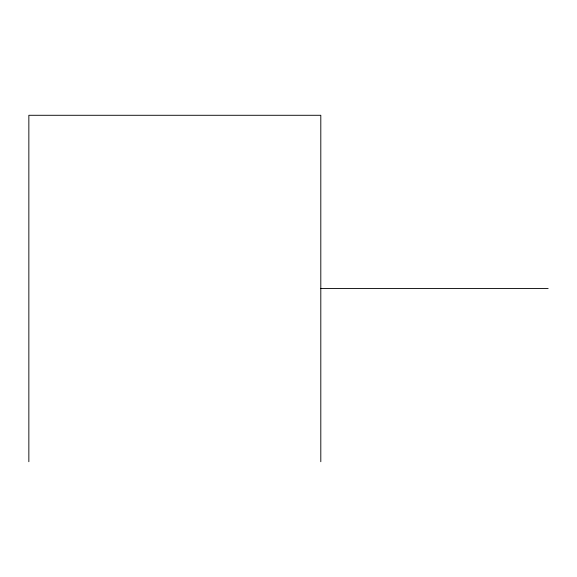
<?xml version="1.0" encoding="UTF-8"?>
<svg xmlns="http://www.w3.org/2000/svg" width="577" height="577" viewBox="0 0 577 577"><rect width="100%" height="100%" fill="white"/><g stroke="black" fill="none" stroke-linecap="round" stroke-linejoin="round"><path stroke-width="0.87" d="M320.805 288.5L548.15 288.5M320.805 461.715L320.805 115.285L28.85 115.285L28.85 461.715"/></g></svg>
